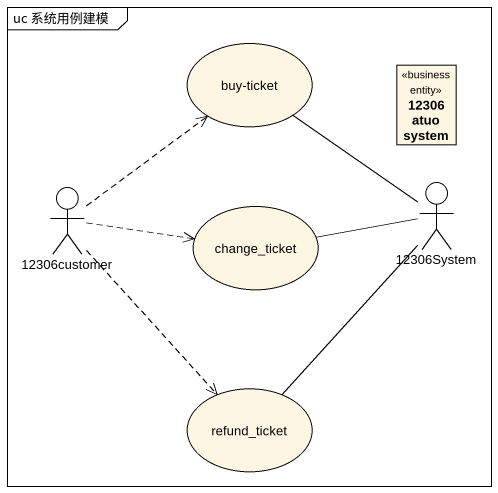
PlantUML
@startuml
mainframe uc 系统用例建模
allowmixing
hide circle
hide empty members
usecase "buy-ticket" as buy_ticket
class "12306 atuo system" as c12306_atuo_system <<business entity>>
actor "12306customer" as a12306customer
actor "12306System" as a12306System
usecase change_ticket
usecase refund_ticket
buy_ticket -- a12306System
a12306customer .up.> buy_ticket
a12306customer .right.> change_ticket
a12306customer ..> refund_ticket
change_ticket -right- a12306System
refund_ticket -up- a12306System
@enduml
